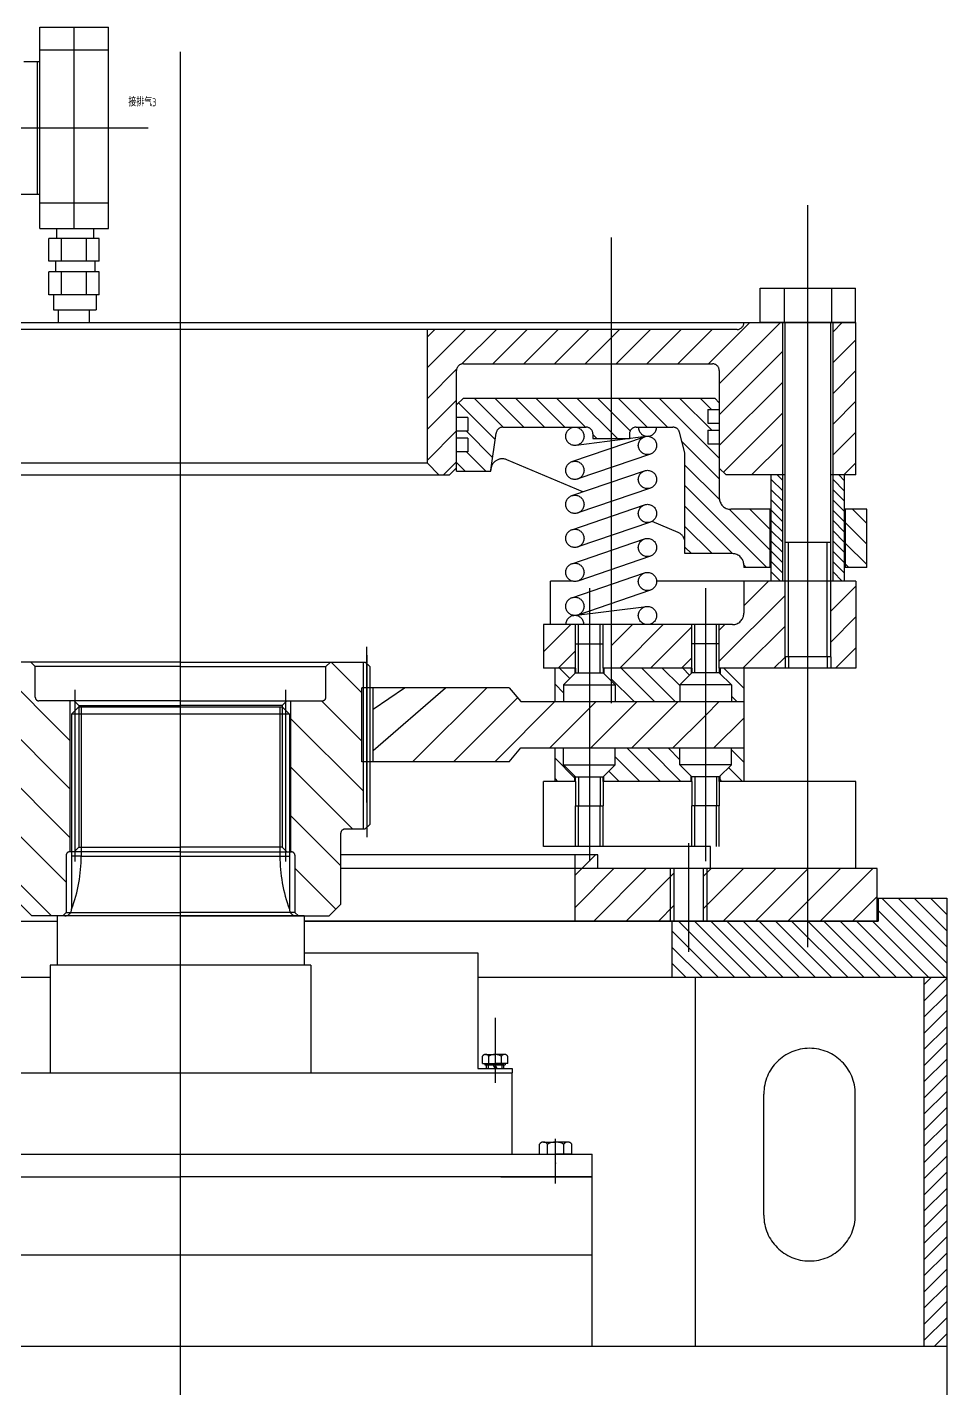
# Model space of a CAD drawing. Header units: millimetres. Extents: x 0 to 25200, y 0 to 17820.
# Drawn here: x 8508 to 8910, y 2636 to 3231 of the extents above; entities that cross this region are included whole.
import ezdxf

# ---------------------------------------------------------------- set-up
doc = ezdxf.new("R2010")
doc.units = ezdxf.units.MM
doc.header["$LTSCALE"] = 600
doc.linetypes.add('G', pattern=[2, 1.25, -0.25, 0.25, -0.25])
doc.linetypes.add('K', pattern=[2.5, 1.25, -0.25, 0.25, -0.25, 0.25, -0.25])
for name, color, linetype in [('01', 7, 'Continuous'), ('05', 4, 'G'), ('07', 6, 'K'), ('11', 3, 'Continuous')]:
    doc.layers.add(name, color=color, linetype=linetype)
doc.styles.get("Standard").update_dxf_attribs({"font": 'isocp', "width": 0.707, "bigfont": 'intecad.shx'})
pattern_1 = [(315, (7335.436, -609.753), (-4.490128, -4.490128), [])]
pattern_2 = [(45, (7335.436, -609.753), (6.735192, -6.735192), [])]

msp = doc.modelspace()

# ---------------------------------------------------------------- hatches: boundary and pattern name
at = {"layer": '07', "linetype": 'K'}
h = msp.add_hatch(dxfattribs=at)
h.set_pattern_fill('ANSI31', color=6, scale=3, angle=90, style=0)
h.set_pattern_definition(pattern_2)
h.paths.add_polyline_path([(8870.723, 3035.1), (8860.723, 3035.1), (8860.723, 3101.73), (8870.723, 3101.73)])
h.paths.add_polyline_path([(8838.723, 3035.1), (8813.998, 3035.1), (8810.998, 3038.1), (8810.998, 3080.73, 0.4142136), (8807.998, 3083.73), (8763.723, 3083.73), (8763.723, 3098.73), (8818.748, 3098.73, 0.4142136), (8821.748, 3101.73), (8838.723, 3101.73)])
h.paths.add_polyline_path([(8763.723, 3098.73), (8763.723, 3083.73), (8699.098, 3083.73, 0.4142136), (8696.098, 3080.73), (8696.098, 3038.23), (8693.098, 3035.23), (8688.398, 3035.23), (8683.398, 3040.23), (8683.398, 3098.73)])
h.paths.add_polyline_path([(8467.498, 3040.23), (8462.498, 3035.23), (8457.798, 3035.23), (8454.798, 3038.23), (8454.798, 3080.73, 0.4142136), (8451.798, 3083.73), (8387.173, 3083.73), (8387.173, 3098.73), (8467.498, 3098.73)])
h.paths.add_polyline_path([(8332.148, 3098.73), (8387.173, 3098.73), (8387.173, 3083.73), (8342.898, 3083.73, 0.4142136), (8339.898, 3080.73), (8339.898, 3038.1), (8336.898, 3035.1), (8312.173, 3035.1), (8312.173, 3101.73), (8329.148, 3101.73, 0.4142136)])
h.paths.add_polyline_path([(8290.173, 3035.1), (8280.173, 3035.1), (8280.173, 3101.73), (8290.173, 3101.73)])
h = msp.add_hatch(dxfattribs=at)
h.set_pattern_fill('ANSI31', color=6, scale=2, angle=180, style=0)
h.set_pattern_definition(pattern_1)
h.paths.add_polyline_path([(8875.448, 3020.1), (8875.448, 2994.7), (8866.223, 2994.7), (8866.223, 3020.1)])
h.paths.add_polyline_path([(8815.998, 3020.1), (8833.223, 3020.1), (8833.223, 2994.7), (8821.748, 2994.7), (8821.748, 2995.7, 0.4142136), (8816.748, 3000.7), (8795.998, 3000.7), (8795.998, 3044.73), (8793.59, 3053.8, 0.3400953), (8790.69, 3056.03), (8774.723, 3056.03, 0.4142136), (8771.723, 3053.03), (8771.723, 3051.03), (8763.723, 3051.03), (8763.723, 3068.73), (8808.998, 3068.73), (8810.998, 3066.73), (8810.998, 3063.73), (8805.998, 3063.73), (8805.998, 3057.73), (8810.998, 3057.73), (8810.998, 3054.73), (8805.998, 3054.73), (8805.998, 3048.73), (8810.998, 3048.73), (8810.998, 3025.1, 0.4142136)])
h.paths.add_polyline_path([(8763.723, 3068.73), (8763.723, 3051.03), (8755.723, 3051.03), (8755.723, 3053.03, 0.4142136), (8752.723, 3056.03), (8716.405, 3056.03, 0.3730283), (8713.436, 3053.457), (8711.3, 3038.584, 0.0714374), (8711.098, 3037.177), (8711.098, 3036.73), (8696.098, 3036.73), (8696.098, 3045.23), (8701.098, 3045.23), (8701.098, 3051.23), (8696.098, 3051.23), (8696.098, 3054.23), (8701.098, 3054.23), (8701.098, 3060.23), (8696.098, 3060.23), (8696.098, 3065.73), (8699.098, 3068.73)])
h = msp.add_hatch(dxfattribs=at)
h.set_pattern_fill('ANSI31', color=6, angle=180, style=0)
h.set_pattern_definition([(315, (7335.436, -609.753), (-2.245064, -2.245064), [])])
h.paths.add_polyline_path([(8865.723, 2988.7), (8860.723, 2988.7), (8860.723, 3035.1), (8865.723, 3035.1)])
h.paths.add_polyline_path([(8833.723, 3035.1), (8838.723, 3035.1), (8838.723, 2988.7), (8833.723, 2988.7)])
h = msp.add_hatch(dxfattribs=at)
h.set_pattern_fill('ANSI31', color=6, scale=3, angle=90, style=0)
h.set_pattern_definition(pattern_2)
h.paths.add_polyline_path([(8870.723, 2950.6), (8859.723, 2950.6), (8859.723, 2955.6), (8859.723, 2988.7), (8870.723, 2988.7)])
h.paths.add_polyline_path([(8821.748, 2974.65), (8821.748, 2988.7), (8839.723, 2988.7), (8839.723, 2955.6), (8839.723, 2950.6), (8810.998, 2950.6), (8810.998, 2961.3), (8810.998, 2969.65), (8816.748, 2969.65, 0.4142136)])
h.paths.add_polyline_path([(8798.998, 2969.65), (8798.998, 2961.3), (8798.998, 2950.6), (8763.723, 2950.6), (8763.723, 2969.65)])
h.paths.add_polyline_path([(8734.198, 2969.65), (8748.198, 2969.65), (8748.198, 2961.3), (8748.198, 2950.6), (8734.198, 2950.6)])
h.paths.add_polyline_path([(8416.698, 2950.6), (8402.698, 2950.6), (8402.698, 2961.3), (8402.698, 2969.65), (8416.698, 2969.65)])
h.paths.add_polyline_path([(8387.173, 2969.65), (8387.173, 2950.6), (8351.898, 2950.6), (8351.898, 2961.3), (8351.898, 2969.65)])
h.paths.add_polyline_path([(8334.148, 2969.65), (8339.898, 2969.65), (8339.898, 2961.3), (8339.898, 2950.6), (8311.173, 2950.6), (8311.173, 2955.6), (8311.173, 2988.7), (8329.148, 2988.7), (8329.148, 2974.65, 0.4142136)])
h.paths.add_polyline_path([(8291.173, 2955.6), (8291.173, 2950.6), (8280.173, 2950.6), (8280.173, 2988.7), (8291.173, 2988.7)])
h = msp.add_hatch(dxfattribs=at)
h.set_pattern_fill('_USER', color=6, scale=15, angle=315, style=0, pattern_type=0)
h.set_pattern_definition([(315, (7419.763, 441.31), (10.6066, 10.6066), [])])
h.paths.add_polyline_path([(8527.232, 2936.3), (8513.53, 2936.3, -0.4155647), (8511.948, 2937.875), (8511.948, 2951.3), (8509.948, 2953.3), (8495.617, 2953.3), (8495.617, 2942.061), (8496.165, 2942.061), (8496.165, 2909.64), (8495.617, 2909.64), (8495.617, 2880.3), (8503.448, 2880.3, -0.4142136), (8505.448, 2878.3), (8505.448, 2847.3), (8510.448, 2842.3), (8523.948, 2842.3), (8525.448, 2843.8), (8525.448, 2868.8, -0.4142136), (8526.948, 2870.3), (8527.232, 2870.3)])
h.paths.add_polyline_path([(8623.663, 2870.3), (8623.948, 2870.3, -0.4142136), (8625.448, 2868.8), (8625.448, 2843.8), (8626.948, 2842.3), (8640.448, 2842.3), (8645.448, 2847.3), (8645.448, 2878.3, -0.4142136), (8647.448, 2880.3), (8655.279, 2880.3), (8655.279, 2909.64), (8654.73, 2909.64), (8654.73, 2942.061), (8655.279, 2942.061), (8655.279, 2953.3), (8640.948, 2953.3), (8638.948, 2951.3), (8638.948, 2937.875, -0.4155647), (8637.366, 2936.3), (8623.663, 2936.3)])
h = msp.add_hatch(dxfattribs=at)
h.set_pattern_fill('ANSI31', color=6, scale=2, angle=180, style=0)
h.set_pattern_definition(pattern_1)
h.paths.add_polyline_path([(8821.748, 2950.6), (8821.748, 2935.986), (8816.305, 2935.986), (8816.305, 2943.293), (8811.348, 2948.25), (8811.348, 2950.6)])
h.paths.add_polyline_path([(8798.648, 2950.6), (8798.648, 2948.25), (8793.691, 2943.293), (8793.691, 2935.986), (8765.505, 2935.986), (8765.505, 2943.293), (8763.723, 2945.075), (8763.723, 2950.6)])
h.paths.add_polyline_path([(8739.198, 2950.6), (8747.848, 2950.6), (8747.848, 2948.25), (8742.891, 2943.293), (8742.891, 2935.986), (8739.198, 2935.986)])
h.paths.add_polyline_path([(8411.698, 2950.6), (8411.698, 2935.986), (8408.005, 2935.986), (8408.005, 2943.293), (8403.048, 2948.25), (8403.048, 2950.6)])
h.paths.add_polyline_path([(8387.173, 2950.6), (8387.173, 2945.075), (8385.391, 2943.293), (8385.391, 2935.986), (8357.205, 2935.986), (8357.205, 2943.293), (8352.248, 2948.25), (8352.248, 2950.6)])
h.paths.add_polyline_path([(8334.591, 2943.293), (8334.591, 2935.986), (8329.148, 2935.986), (8329.148, 2950.6), (8339.548, 2950.6), (8339.548, 2948.25)])
h = msp.add_hatch(dxfattribs=at)
h.set_pattern_fill('ANSI31', color=6, scale=2, angle=180, style=0)
h.set_pattern_definition([(315, (7335.436, -525.395), (-4.490128, -4.490128), [])])
h.paths.add_polyline_path([(8811.348, 2901.1), (8811.348, 2903.45), (8816.305, 2908.407), (8816.305, 2915.715), (8821.748, 2915.715), (8821.748, 2901.1)])
h.paths.add_polyline_path([(8760.548, 2901.1), (8760.548, 2903.45), (8765.505, 2908.407), (8765.505, 2915.715), (8793.691, 2915.715), (8793.691, 2908.407), (8798.648, 2903.45), (8798.648, 2901.1)])
h.paths.add_polyline_path([(8747.848, 2903.45), (8747.848, 2901.1), (8739.198, 2901.1), (8739.198, 2915.715), (8742.891, 2915.715), (8742.891, 2908.407)])
h.paths.add_polyline_path([(8385.391, 2915.715), (8385.391, 2908.407), (8390.348, 2903.45), (8390.348, 2901.1), (8352.248, 2901.1), (8352.248, 2903.45), (8357.205, 2908.407), (8357.205, 2915.715)])
h.paths.add_polyline_path([(8339.548, 2903.45), (8339.548, 2901.1), (8329.148, 2901.1), (8329.148, 2915.715), (8334.591, 2915.715), (8334.591, 2908.407)])
h.paths.add_polyline_path([(8403.048, 2901.1), (8403.048, 2903.45), (8408.005, 2908.407), (8408.005, 2915.715), (8411.698, 2915.715), (8411.698, 2901.1)])
h = msp.add_hatch(dxfattribs=at)
h.set_pattern_fill('ANSI31', color=6, scale=80, angle=90, style=0)
h.set_pattern_definition([(45, (8096.288, 1897.355), (7.07107, -7.07107), [])])
h.paths.add_polyline_path([(8879.948, 2863), (8879.948, 2840), (8805.698, 2840), (8805.698, 2863)])
h.paths.add_polyline_path([(8789.698, 2863), (8789.698, 2840), (8747.948, 2840), (8747.948, 2869), (8757.948, 2869), (8757.948, 2863)])
h.paths.add_polyline_path([(8805.698, 2863), (8805.698, 2840), (8804.098, 2840), (8804.098, 2863)])
h.paths.add_polyline_path([(8791.298, 2863), (8791.298, 2840), (8789.698, 2840), (8789.698, 2863)])
h.paths.add_polyline_path([(8392.948, 2863), (8392.948, 2869), (8402.948, 2869), (8402.948, 2840), (8298.698, 2840), (8298.698, 2863)])
h.paths.add_polyline_path([(8280.698, 2863), (8280.698, 2840), (8270.948, 2840), (8270.948, 2863)])

# ---------------------------------------------------------------- linework, layer by layer
at = {"layer": '01'}
for p, q in [((8513.892, 3142.912), (8513.892, 3230.912)), ((8513.892, 3230.912), (8543.892, 3230.912)), ((8543.892, 3142.912), (8543.892, 3230.912)), ((8506.892, 3215.912), (8512.892, 3215.912)), ((8512.892, 3215.912), (8513.892, 3215.912)), ((8512.892, 3157.912), (8512.892, 3215.912)), ((8513.892, 3221.094), (8543.892, 3221.094)), ((8488.892, 3157.912), (8513.892, 3157.912)), ((8513.892, 3154.107), (8543.892, 3154.107)), ((8513.892, 3142.912), (8543.892, 3142.912)), ((8521.211, 3142.912), (8521.211, 3138.589)), ((8537.391, 3142.912), (8537.391, 3138.589)), ((8520.781, 3128.589), (8520.781, 3123.906)), ((8537.964, 3128.589), (8537.964, 3123.906)), ((8519.854, 3113.906), (8519.854, 3107.378)), ((8538.516, 3113.906), (8538.516, 3107.378)), ((8519.854, 3107.378), (8538.516, 3107.378)), ((8522.087, 3101.73), (8522.087, 3107.378)), ((8535.697, 3101.73), (8535.697, 3107.378)), ((8517.892, 3101.73), (8538.516, 3101.73))]:
    msp.add_line(p, q, dxfattribs=at)
at = {"layer": '01', "color": 7, "linetype": 'Continuous'}
for p, q in [((8539.862, 3138.589), (8517.923, 3138.589)), ((8517.923, 3128.589), (8517.923, 3138.589)), ((8523.407, 3128.589), (8523.407, 3138.589)), ((8534.377, 3128.589), (8534.377, 3138.589)), ((8539.862, 3128.589), (8539.862, 3138.589)), ((8539.862, 3128.589), (8517.923, 3128.589)), ((8517.923, 3113.906), (8517.923, 3123.906)), ((8539.862, 3123.906), (8517.923, 3123.906)), ((8523.407, 3113.906), (8523.407, 3123.906)), ((8534.377, 3113.906), (8534.377, 3123.906)), ((8539.862, 3113.906), (8539.862, 3123.906)), ((8539.862, 3113.906), (8517.923, 3113.906))]:
    msp.add_line(p, q, dxfattribs=at)
at = {"layer": '05', "color": 4, "linetype": 'G'}
for p, q in [((8528.892, 3142.912), (8528.892, 3230.912)), ((8485.892, 3186.912), (8561.304, 3186.912))]:
    msp.add_line(p, q, dxfattribs=at)
at = {"layer": '05'}
msp.add_line((8575.448, 1329.837), (8575.448, 3220.207), dxfattribs=at)
at = {"layer": '07', "color": 6, "linetype": 'K'}
for p, q in [((8849.723, 2828.649), (8849.723, 3153.157)), ((8763.723, 3139.012), (8763.723, 2935.274)), ((8828.938, 3116.73), (8870.507, 3116.73)), ((8828.938, 3101.73), (8828.938, 3116.73)), ((8839.33, 3116.73), (8839.33, 3101.73)), ((8860.115, 3116.73), (8860.115, 3101.73)), ((8870.507, 3101.73), (8870.507, 3116.73)), ((8280.173, 3101.73), (8870.723, 3101.73)), ((8818.748, 3098.73), (8332.148, 3098.73)), ((8683.398, 3040.23), (8683.398, 3098.73)), ((8821.748, 3101.73), (8821.748, 3101.73)), ((8870.507, 3101.73), (8828.938, 3101.73)), ((8838.723, 3035.1), (8838.723, 3101.73)), ((8839.723, 2955.6), (8839.723, 3101.73)), ((8859.723, 2955.6), (8859.723, 3101.73)), ((8860.723, 3035.1), (8860.723, 3101.73)), ((8870.723, 3035.1), (8870.723, 3101.73)), ((8696.098, 3036.73), (8696.098, 3080.73)), ((8699.098, 3083.73), (8807.998, 3083.73)), ((8810.998, 3080.73), (8810.998, 3025.1)), ((8699.098, 3068.73), (8696.098, 3065.73)), ((8699.098, 3068.73), (8808.998, 3068.73)), ((8808.998, 3068.73), (8810.998, 3066.73)), ((8805.998, 3063.73), (8810.998, 3063.73)), ((8805.998, 3063.73), (8805.998, 3057.73)), ((8701.098, 3060.23), (8696.098, 3060.23)), ((8701.098, 3060.23), (8701.098, 3054.23)), ((8716.405, 3056.03), (8752.723, 3056.03)), ((8774.723, 3056.03), (8790.69, 3056.03)), ((8805.998, 3057.73), (8810.998, 3057.73)), ((8805.998, 3054.73), (8805.998, 3048.73)), ((8805.998, 3054.73), (8810.998, 3054.73)), ((8701.098, 3054.23), (8696.098, 3054.23)), ((8701.098, 3051.23), (8696.098, 3051.23)), ((8701.098, 3051.23), (8701.098, 3045.23)), ((8711.098, 3037.177), (8713.436, 3053.457)), ((8746.551, 3040.938), (8778.301, 3051.814)), ((8780.098, 3052.061), (8748.348, 3048.061)), ((8755.723, 3053.03), (8755.723, 3051.03)), ((8755.723, 3051.03), (8771.723, 3051.03)), ((8771.723, 3053.03), (8771.723, 3051.03)), ((8795.998, 3044.73), (8793.59, 3053.8)), ((8805.998, 3048.73), (8810.998, 3048.73)), ((8701.098, 3045.23), (8696.098, 3045.23)), ((8780.894, 3044.246), (8749.144, 3033.37)), ((8795.998, 3000.7), (8795.998, 3044.73)), ((8683.398, 3040.23), (8467.498, 3040.23)), ((8683.398, 3040.23), (8688.398, 3035.23)), ((8693.098, 3035.23), (8696.098, 3038.23)), ((8696.098, 3036.73), (8711.098, 3036.73)), ((8711.098, 3036.73), (8711.098, 3037.177)), ((8751.274, 3027.68), (8718.051, 3041.779)), ((8746.551, 3026.062), (8778.301, 3036.938)), ((8810.998, 3038.1), (8813.998, 3035.1)), ((8462.498, 3035.23), (8688.398, 3035.23)), ((8688.398, 3035.23), (8693.098, 3035.23)), ((8839.723, 3035.1), (8813.998, 3035.1)), ((8833.723, 2988.7), (8833.723, 3035.1)), ((8838.723, 2988.7), (8838.723, 3035.1)), ((8870.723, 3035.1), (8859.723, 3035.1)), ((8860.723, 2988.7), (8860.723, 3035.1)), ((8865.723, 2988.7), (8865.723, 3035.1)), ((8780.894, 3029.37), (8749.144, 3018.494)), ((8746.551, 3011.186), (8778.301, 3022.062)), ((8833.723, 3020.1), (8815.998, 3020.1)), ((8833.223, 2994.7), (8833.223, 3020.1)), ((8875.448, 3020.1), (8865.723, 3020.1)), ((8866.223, 2994.7), (8866.223, 3020.1)), ((8875.448, 2994.7), (8875.448, 3020.1)), ((8780.894, 3014.494), (8749.144, 3003.618)), ((8792.951, 3009.993), (8781.595, 3014.812)), ((8746.551, 2996.31), (8778.301, 3007.186)), ((8859.723, 3005.6), (8839.723, 3005.6)), ((8841.223, 2955.6), (8841.223, 3005.6)), ((8858.223, 2955.6), (8858.223, 3005.6)), ((8780.894, 2999.618), (8749.144, 2988.742)), ((8816.748, 3000.7), (8795.998, 3000.7)), ((8821.748, 2995.7), (8821.748, 2994.7)), ((8746.551, 2981.434), (8778.301, 2992.31)), ((8833.723, 2994.7), (8821.748, 2994.7)), ((8875.448, 2994.7), (8865.723, 2994.7)), ((8746.681, 2988.7), (8737.198, 2988.7)), ((8737.198, 2969.65), (8737.198, 2988.7)), ((8780.894, 2984.742), (8749.144, 2973.866)), ((8754.198, 2985.54), (8754.198, 2866.16)), ((8870.723, 2988.7), (8783.594, 2988.7)), ((8804.998, 2985.54), (8804.998, 2866.16)), ((8821.748, 2988.7), (8821.748, 2974.65)), ((8870.723, 2988.7), (8870.723, 2950.6)), ((8747.348, 2973.619), (8779.098, 2977.619)), ((8816.748, 2969.65), (8734.198, 2969.65)), ((8734.198, 2969.65), (8734.198, 2950.6)), ((8748.198, 2961.3), (8748.198, 2969.65)), ((8749.448, 2961.3), (8749.448, 2969.65)), ((8758.948, 2961.3), (8758.948, 2969.65)), ((8760.198, 2961.3), (8760.198, 2969.65)), ((8798.998, 2961.3), (8798.998, 2969.65)), ((8800.248, 2961.3), (8800.248, 2969.65)), ((8809.748, 2961.3), (8809.748, 2969.65)), ((8810.998, 2961.3), (8810.998, 2969.65)), ((8656.955, 2891.952), (8656.955, 2959.994)), ((8748.198, 2961.3), (8760.198, 2961.3)), ((8748.198, 2950.6), (8748.198, 2961.3)), ((8749.448, 2948.6), (8749.448, 2961.3)), ((8758.948, 2948.6), (8758.948, 2961.3)), ((8760.198, 2950.6), (8760.198, 2961.3)), ((8798.998, 2950.6), (8798.998, 2961.3)), ((8810.998, 2961.3), (8798.998, 2961.3)), ((8800.248, 2948.6), (8800.248, 2961.3)), ((8809.748, 2948.6), (8809.748, 2961.3)), ((8810.998, 2950.6), (8810.998, 2961.3)), ((8575.448, 2953.3), (8494.696, 2953.3)), ((8511.948, 2951.3), (8509.948, 2953.3)), ((8575.448, 2953.3), (8656.2, 2953.3)), ((8638.948, 2951.3), (8640.948, 2953.3)), ((8655.279, 2953.3, 0), (8655.279, 2880.3, 0)), ((8656.2, 2953.3), (8658.2, 2951.3)), ((8656.955, 2956.324), (8656.955, 2876.663)), ((8859.723, 2955.6), (8839.723, 2955.6)), ((8839.723, 2955.6), (8839.723, 2950.6)), ((8841.223, 2955.6), (8841.223, 2950.6)), ((8858.223, 2955.6), (8858.223, 2950.6)), ((8859.723, 2955.6), (8859.723, 2950.6)), ((8511.948, 2937.875), (8511.948, 2951.3)), ((8575.448, 2951.3), (8511.948, 2951.3)), ((8575.448, 2951.3), (8638.948, 2951.3)), ((8638.948, 2937.875), (8638.948, 2951.3)), ((8658.2, 2951.3), (8658.2, 2882.3)), ((8748.198, 2950.6), (8734.198, 2950.6)), ((8739.198, 2935.986), (8739.198, 2950.6)), ((8742.891, 2943.293), (8748.198, 2948.6)), ((8747.848, 2950.6), (8747.848, 2948.25)), ((8748.198, 2950.6), (8748.198, 2948.6)), ((8748.198, 2948.6), (8760.198, 2948.6)), ((8798.998, 2950.6), (8760.198, 2950.6)), ((8798.998, 2950.6), (8760.198, 2950.6)), ((8798.998, 2950.6), (8760.198, 2950.6)), ((8760.198, 2950.6), (8760.198, 2948.6)), ((8765.505, 2943.293), (8760.198, 2948.6)), ((8760.548, 2950.6), (8760.548, 2948.25)), ((8793.691, 2943.293), (8798.998, 2948.6)), ((8798.648, 2950.6), (8798.648, 2948.25)), ((8798.998, 2950.6), (8798.998, 2948.6)), ((8810.998, 2948.6), (8798.998, 2948.6)), ((8870.723, 2950.6), (8810.998, 2950.6)), ((8870.723, 2950.6), (8810.998, 2950.6)), ((8810.998, 2950.6), (8810.998, 2948.6)), ((8816.305, 2943.293), (8810.998, 2948.6)), ((8811.348, 2950.6), (8811.348, 2948.25)), ((8821.748, 2950.6), (8821.748, 2915.715)), ((8719.198, 2942.061), (8654.73, 2942.061)), ((8719.198, 2942.061), (8654.73, 2942.061)), ((8654.73, 2909.64), (8654.73, 2942.061)), ((8659.73, 2932.631), (8673.378, 2942.061)), ((8659.73, 2909.64), (8659.73, 2942.061)), ((8659.73, 2914.67), (8691.338, 2942.061)), ((8676.878, 2909.64), (8709.299, 2942.061)), ((8719.198, 2942.061), (8724.198, 2935.986)), ((8742.891, 2943.293), (8765.505, 2943.293)), ((8742.891, 2943.293), (8742.891, 2935.986)), ((8765.505, 2943.293), (8765.505, 2935.986)), ((8816.305, 2943.293), (8793.691, 2943.293)), ((8793.691, 2943.293), (8793.691, 2935.986)), ((8816.305, 2943.293), (8816.305, 2935.986)), ((8575.448, 2936.3), (8513.523, 2936.3)), ((8527.232, 2870.3), (8527.232, 2936.3)), ((8528.998, 2936.3), (8530.998, 2934.3)), ((8529.41, 2866.108), (8529.41, 2941.156)), ((8575.448, 2936.3), (8637.373, 2936.3)), ((8621.898, 2936.3), (8619.898, 2934.3)), ((8621.485, 2866.108), (8621.485, 2941.156)), ((8623.663, 2870.3), (8623.663, 2936.3)), ((8694.838, 2909.64), (8722.837, 2937.639)), ((8712.799, 2909.64), (8739.145, 2935.986)), ((8724.198, 2935.986), (8821.748, 2935.986)), ((8754.198, 2933.078), (8757.105, 2935.986)), ((8754.795, 2915.715), (8775.066, 2935.986)), ((8772.755, 2915.715), (8793.026, 2935.986)), ((8804.998, 2929.997), (8810.987, 2935.986)), ((8527.823, 2930.5), (8530.823, 2933.5)), ((8623.073, 2930.5), (8527.823, 2930.5)), ((8527.823, 2930.5), (8527.823, 2845.3)), ((8620.073, 2933.5), (8530.823, 2933.5)), ((8530.998, 2934.3), (8575.448, 2934.3)), ((8530.998, 2934.3), (8530.998, 2872.3)), ((8532.023, 2933.5), (8532.023, 2868.476)), ((8619.898, 2934.3), (8575.448, 2934.3)), ((8618.873, 2933.5), (8618.873, 2868.476)), ((8619.898, 2934.3), (8619.898, 2872.3)), ((8620.073, 2933.5), (8623.073, 2930.5)), ((8623.073, 2930.5), (8623.073, 2845.3)), ((8736.834, 2915.715), (8754.198, 2933.078)), ((8790.716, 2915.715), (8804.998, 2929.997)), ((8808.676, 2915.715), (8821.748, 2928.786)), ((8719.198, 2909.64), (8724.198, 2915.715)), ((8724.198, 2915.715), (8821.748, 2915.715)), ((8739.198, 2901.1), (8739.198, 2915.715)), ((8742.891, 2908.407), (8742.891, 2915.715)), ((8765.505, 2908.407), (8765.505, 2915.715)), ((8793.691, 2908.407), (8793.691, 2915.715)), ((8816.305, 2908.407), (8816.305, 2915.715)), ((8821.748, 2915.715), (8821.748, 2901.1)), ((8719.198, 2909.64), (8654.73, 2909.64)), ((8719.198, 2909.64), (8654.73, 2909.64)), ((8742.891, 2908.407), (8765.505, 2908.407)), ((8742.891, 2908.407), (8748.198, 2903.1)), ((8765.505, 2908.407), (8760.198, 2903.1)), ((8816.305, 2908.407), (8793.691, 2908.407)), ((8793.691, 2908.407), (8798.998, 2903.1)), ((8816.305, 2908.407), (8810.998, 2903.1)), ((8748.198, 2901.1), (8734.198, 2901.1)), ((8734.198, 2872.6), (8734.198, 2901.1)), ((8747.848, 2901.1), (8747.848, 2903.45)), ((8748.198, 2901.1), (8748.198, 2903.1)), ((8748.198, 2903.1), (8760.198, 2903.1)), ((8748.198, 2901.1), (8748.198, 2890.4)), ((8749.448, 2903.1), (8749.448, 2890.4)), ((8758.948, 2903.1), (8758.948, 2890.4)), ((8760.198, 2901.1), (8760.198, 2903.1)), ((8798.998, 2901.1), (8760.198, 2901.1)), ((8760.198, 2901.1), (8760.198, 2890.4)), ((8760.548, 2901.1), (8760.548, 2903.45)), ((8798.648, 2901.1), (8798.648, 2903.45)), ((8798.998, 2901.1), (8798.998, 2903.1)), ((8810.998, 2903.1), (8798.998, 2903.1)), ((8798.998, 2901.1), (8798.998, 2890.4)), ((8800.248, 2903.1), (8800.248, 2890.4)), ((8809.748, 2903.1), (8809.748, 2890.4)), ((8810.998, 2901.1), (8810.998, 2903.1)), ((8870.723, 2901.1), (8810.998, 2901.1)), ((8810.998, 2901.1), (8810.998, 2890.4)), ((8811.348, 2901.1), (8811.348, 2903.45)), ((8870.723, 2863), (8870.723, 2901.1)), ((8748.198, 2890.4), (8760.198, 2890.4)), ((8748.198, 2872.6), (8748.198, 2890.4)), ((8749.448, 2872.6), (8749.448, 2890.4)), ((8758.948, 2872.6), (8758.948, 2890.4)), ((8760.198, 2872.6), (8760.198, 2890.4)), ((8810.998, 2890.4), (8798.998, 2890.4)), ((8798.998, 2872.6), (8798.998, 2890.4)), ((8800.248, 2872.6), (8800.248, 2890.4)), ((8809.748, 2872.6), (8809.748, 2890.4)), ((8810.998, 2872.6), (8810.998, 2890.4)), ((8658.2, 2882.3), (8656.2, 2880.3)), ((8645.448, 2878.3), (8645.448, 2847.3)), ((8647.448, 2880.3), (8656.2, 2880.3)), ((8575.448, 2870.3), (8526.948, 2870.3)), ((8530.998, 2872.3), (8528.998, 2870.3)), ((8530.998, 2872.3), (8575.448, 2872.3)), ((8619.898, 2872.3), (8575.448, 2872.3)), ((8575.448, 2870.3), (8623.948, 2870.3)), ((8619.898, 2872.3), (8621.898, 2870.3)), ((8807.223, 2872.6), (8734.198, 2872.6)), ((8797.698, 2826.618), (8797.698, 2874.034)), ((8807.223, 2863), (8807.223, 2872.6)), ((8525.448, 2868.8), (8525.448, 2843.8)), ((8532.023, 2868.476), (8527.823, 2868.476)), ((8532.023, 2868.476), (8623.073, 2868.476)), ((8625.448, 2868.8), (8625.448, 2843.8)), ((8757.948, 2869), (8645.448, 2869)), ((8747.948, 2840), (8747.948, 2869)), ((8757.948, 2863), (8757.948, 2869)), ((8870.723, 2863), (8645.448, 2863)), ((8764.949, 2863), (8645.448, 2863)), ((8879.948, 2863), (8757.948, 2863)), ((8789.698, 2840), (8789.698, 2863)), ((8791.298, 2840), (8791.298, 2863)), ((8804.098, 2840), (8804.098, 2863)), ((8805.698, 2840), (8805.698, 2863)), ((8879.948, 2840), (8879.948, 2863)), ((8505.448, 2847.3), (8510.448, 2842.3)), ((8645.448, 2847.3), (8640.448, 2842.3)), ((8879.948, 2850), (8910.448, 2850)), ((8880.448, 2850), (8880.448, 2840)), ((8910.448, 2821.677), (8882.125, 2850)), ((8910.448, 2828.748), (8889.196, 2850)), ((8910.448, 2835.819), (8896.267, 2850)), ((8910.448, 2842.891), (8903.338, 2850)), ((8910.448, 2849.962), (8910.409, 2850)), ((8910.448, 2850), (8910.448, 2599)), ((8910.448, 2850), (8910.448, 2648.956)), ((8575.448, 2842.3), (8510.448, 2842.3)), ((8521.448, 2842.3), (8521.448, 2820.7)), ((8629.448, 2842.3), (8521.448, 2842.3)), ((8629.448, 2842.3), (8521.448, 2842.3)), ((8523.948, 2842.3), (8525.448, 2843.8)), ((8525.448, 2843.8), (8575.448, 2843.8)), ((8625.448, 2843.8), (8575.448, 2843.8)), ((8575.448, 2842.3), (8640.448, 2842.3)), ((8575.448, 2842.3), (8640.448, 2842.3)), ((8626.948, 2842.3), (8625.448, 2843.8)), ((8629.448, 2842.3), (8629.448, 2820.7)), ((8909.554, 2815.5), (8880.448, 2844.606)), ((8270.448, 2840), (8521.448, 2840)), ((8270.948, 2840), (8521.448, 2840)), ((8270.948, 2840), (8521.448, 2840)), ((8629.448, 2840), (8880.448, 2840)), ((8879.948, 2840), (8629.448, 2840)), ((8879.948, 2840), (8629.448, 2840)), ((8790.448, 2815.5), (8790.448, 2840)), ((8810.559, 2815.5), (8790.448, 2835.611)), ((8817.63, 2815.5), (8793.13, 2840)), ((8824.701, 2815.5), (8800.201, 2840)), ((8831.772, 2815.5), (8807.272, 2840)), ((8838.843, 2815.5), (8814.343, 2840)), ((8845.914, 2815.5), (8821.414, 2840)), ((8852.985, 2815.5), (8828.485, 2840)), ((8860.056, 2815.5), (8835.556, 2840)), ((8867.128, 2815.5), (8842.628, 2840)), ((8874.199, 2815.5), (8849.699, 2840)), ((8881.27, 2815.5), (8856.77, 2840)), ((8888.341, 2815.5), (8863.841, 2840)), ((8895.412, 2815.5), (8870.912, 2840)), ((8902.483, 2815.5), (8877.983, 2840)), ((8803.488, 2815.5), (8790.448, 2828.54)), ((8629.448, 2826.1), (8705.448, 2826.1)), ((8705.448, 2826.1), (8705.448, 2775.6)), ((8575.448, 2820.7), (8518.448, 2820.7)), ((8518.448, 2820.7), (8518.448, 2773.6)), ((8518.448, 2820.7), (8518.448, 2773.6)), ((8632.448, 2820.7), (8518.448, 2820.7)), ((8632.448, 2820.7), (8518.448, 2820.7)), ((8632.448, 2820.7), (8575.448, 2820.7)), ((8632.448, 2820.7), (8632.448, 2773.6)), ((8632.448, 2820.7), (8632.448, 2773.6)), ((8796.417, 2815.5), (8790.448, 2821.469)), ((8443.444, 2815.5), (8518.448, 2815.5)), ((8705.448, 2815.5), (8910.448, 2815.5)), ((8800.448, 2815.5), (8800.448, 2654)), ((8900.448, 2812.127), (8903.821, 2815.5)), ((8900.448, 2815.5), (8900.448, 2654)), ((8900.448, 2805.056), (8910.448, 2815.056)), ((8900.448, 2797.984), (8910.448, 2807.984)), ((8900.448, 2790.913), (8910.448, 2800.913)), ((8712.948, 2797.699), (8712.948, 2769.221)), ((8900.448, 2783.842), (8910.448, 2793.842)), ((8900.448, 2776.771), (8910.448, 2786.771)), ((8707.423, 2777.7), (8707.423, 2780.921)), ((8708.804, 2781.7), (8712.948, 2781.7)), ((8710.185, 2777.7), (8710.185, 2780.921)), ((8717.092, 2781.7), (8712.948, 2781.7)), ((8715.71, 2777.7), (8715.71, 2780.921)), ((8718.473, 2777.7), (8718.473, 2780.921)), ((8705.448, 2775.6), (8720.448, 2775.6)), ((8707.423, 2777.7), (8712.948, 2777.7)), ((8708.498, 2777.7), (8708.498, 2777.2)), ((8708.498, 2777.2), (8717.398, 2777.2)), ((8709.098, 2777.2), (8709.098, 2775.6)), ((8716.798, 2777.2), (8709.098, 2777.2)), ((8709.098, 2775.6), (8716.798, 2775.6)), ((8709.948, 2777.2), (8709.948, 2775.6)), ((8712.948, 2775.6), (8712.155, 2777.2)), ((8718.473, 2777.7), (8712.948, 2777.7)), ((8712.948, 2777.2), (8713.741, 2775.6)), ((8715.948, 2777.2), (8715.948, 2775.6)), ((8716.798, 2775.6), (8716.798, 2777.2)), ((8717.398, 2777.7), (8717.398, 2777.2)), ((8720.448, 2775.6), (8720.448, 2773.6)), ((8900.448, 2769.7), (8910.448, 2779.7)), ((8400.948, 2773.6), (8575.448, 2773.6)), ((8575.448, 2773.6), (8720.448, 2773.6)), ((8720.448, 2738.1), (8720.448, 2773.6)), ((8900.448, 2762.629), (8910.448, 2772.629)), ((8830.448, 2711.4), (8830.448, 2764.4)), ((8870.448, 2711.4), (8870.448, 2764.4)), ((8900.448, 2755.558), (8910.448, 2765.558)), ((8900.448, 2748.487), (8910.448, 2758.487)), ((8900.448, 2741.416), (8910.448, 2751.416)), ((8732.348, 2738.1), (8732.348, 2742.399)), ((8734.123, 2743.4), (8739.448, 2743.4)), ((8735.898, 2738.1), (8735.898, 2742.399)), ((8739.448, 2725.228), (8739.448, 2744.82)), ((8744.773, 2743.4), (8739.448, 2743.4)), ((8742.998, 2738.1), (8742.998, 2742.399)), ((8746.548, 2738.1), (8746.548, 2742.399)), ((8900.448, 2734.345), (8910.448, 2744.345)), ((8400.948, 2738.1), (8732.348, 2738.1)), ((8732.189, 2738.1), (8755.448, 2738.1)), ((8732.348, 2738.1), (8739.448, 2738.1)), ((8746.548, 2738.1), (8739.448, 2738.1)), ((8755.448, 2728.24), (8755.448, 2738.1)), ((8900.448, 2727.274), (8910.448, 2737.274)), ((8575.448, 2728.1), (8395.448, 2728.1)), ((8755.448, 2728.24), (8575.448, 2728.24)), ((8715.448, 2728.24), (8755.448, 2728.24)), ((8735.448, 2728.24), (8743.448, 2728.24)), ((8755.448, 2654), (8755.448, 2728.24)), ((8900.448, 2720.203), (8910.448, 2730.203)), ((8900.448, 2713.132), (8910.448, 2723.132)), ((8900.448, 2706.061), (8910.448, 2716.061)), ((8900.448, 2698.989), (8910.448, 2708.989)), ((8900.448, 2691.918), (8910.448, 2701.918)), ((8395.448, 2694.1), (8755.448, 2694.1)), ((8900.448, 2684.847), (8910.448, 2694.847)), ((8900.448, 2677.776), (8910.448, 2687.776)), ((8900.448, 2670.705), (8910.448, 2680.705)), ((8900.448, 2663.634), (8910.448, 2673.634)), ((8900.448, 2656.563), (8910.448, 2666.563)), ((8904.956, 2654), (8910.448, 2659.492)), ((8575.448, 2654), (8240.448, 2654)), ((8910.448, 2654), (8575.448, 2654))]:
    msp.add_line(p, q, dxfattribs=at)
for centre in [(8747.848, 3052.03), (8779.598, 3048.03), (8747.848, 3037.154), (8779.598, 3033.154), (8747.848, 3022.278), (8779.598, 3018.278), (8747.848, 3007.402), (8779.598, 3003.402), (8747.848, 2992.526), (8779.598, 2988.526), (8747.848, 2977.65), (8779.598, 2973.65)]:
    msp.add_circle(centre, 4, dxfattribs=at)
for centre, radius, start, end in [((8818.748, 3101.73), 3, 270, 0), ((8699.098, 3080.73), 3, 90, 180), ((8807.998, 3080.73), 3, 0, 90), ((8716.405, 3053.03), 3, 90, 171.827762), ((8752.723, 3053.03), 3, 0, 90), ((8774.723, 3053.03), 3, 90, 180), ((8779.598, 3056.03), 4, 180, 0), ((8790.69, 3053.03), 3, 14.868281, 90), ((8716.098, 3037.177), 5, 67.004524, 180), ((8815.998, 3025.1), 5, 180, 270), ((8790.998, 3005.39), 5, 0, 67.004524), ((8816.748, 2995.7), 5, 0, 90), ((8747.848, 2969.65), 4, 0, 180), ((8816.748, 2974.65), 5, 270, 0), ((8513.523, 2937.875), 1.575, 180.000015, 270.000015), ((8637.373, 2937.875), 1.575, 269.999985, 359.999985), ((8647.448, 2878.3), 2, 90, 180), ((8526.948, 2868.8), 1.5, 90, 180), ((8623.948, 2868.8), 1.5, 0, 90), ((8466.621, 2868.36), 65.401, 339.354476, 0.101974), ((8684.274, 2868.36), 65.401, 179.898026, 200.645524), ((8524.823, 2845.3), 3, 270, 360), ((8626.073, 2845.3), 3, 180, 270), ((8708.804, 2780.087), 1.614, 31.124485, 148.875514), ((8712.948, 2776.415), 5.285, 58.485074, 121.514926), ((8717.092, 2780.087), 1.614, 31.124485, 148.875514), ((8850.448, 2764.4), 20, 0, 180), ((8734.123, 2741.327), 2.073, 31.124485, 148.875514), ((8739.448, 2736.609), 6.791, 58.485074, 121.514926), ((8744.773, 2741.327), 2.073, 31.124485, 148.875514), ((8850.448, 2711.4), 20, 180, 0)]:
    msp.add_arc(centre, radius, start, end, dxfattribs=at)
for p in [(8712.948, 2777.2), (8712.948, 2775.6), (8712.948, 2775.6), (8739.448, 2734.1)]:
    msp.add_point(p, dxfattribs=at)

# ---------------------------------------------------------------- texts
at = {"layer": '11', "color": 3, "linetype": 'Continuous', "width": 0.707}
msp.add_text('接排气3', height=3.5, dxfattribs=at).set_placement((8552.651, 3196.348))

doc.saveas('drawing.dxf')
